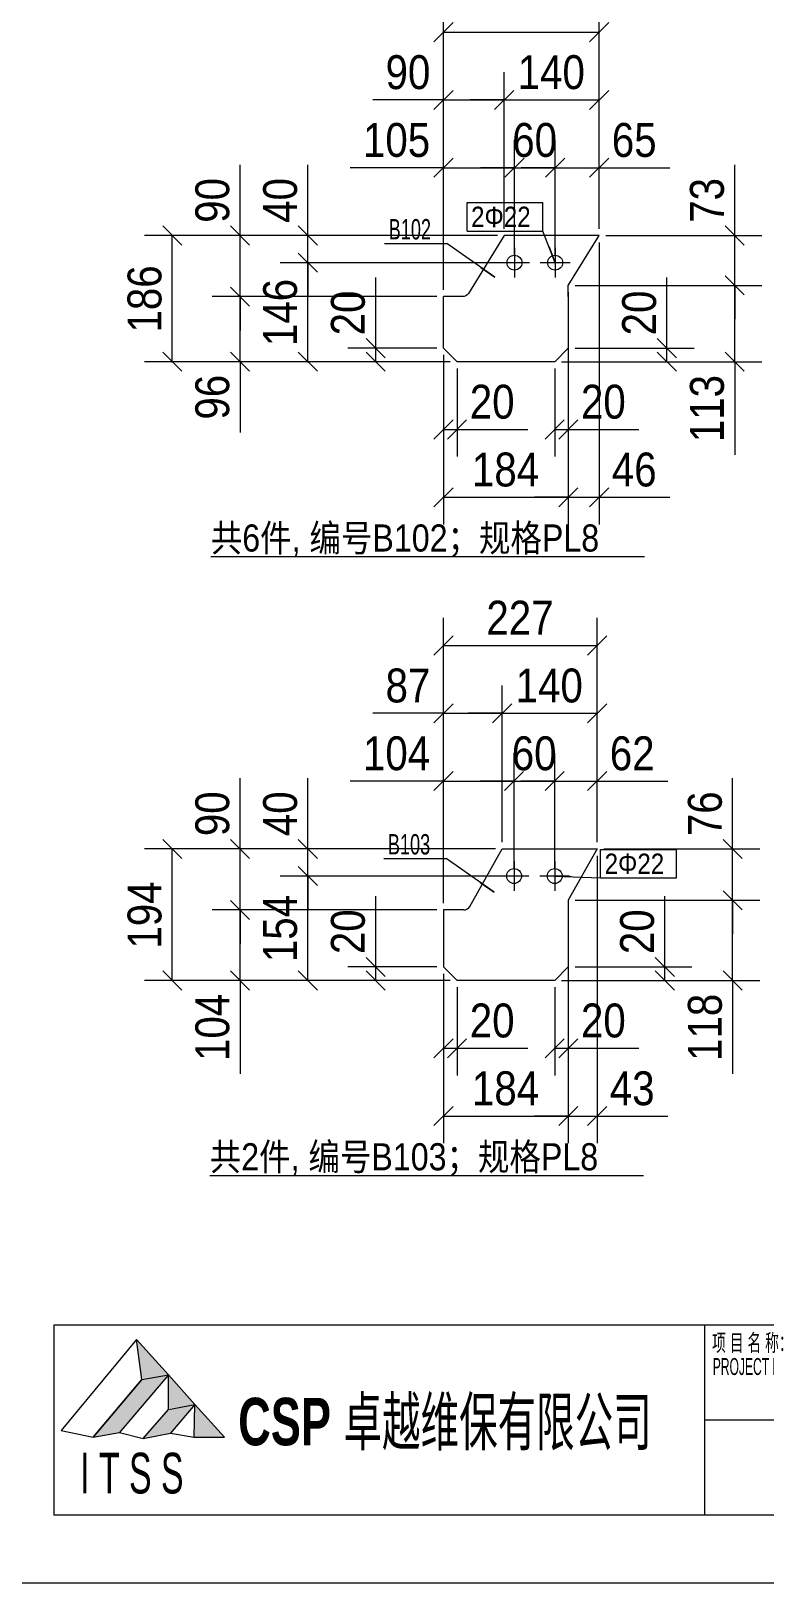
# Model space of a CAD drawing. Header units: inches. Extents: x 0 to 1938, y -2180 to 0.
# Drawn here: x 211.7 to 320, y -860 to -631.1 of the extents above; entities that cross this region are included whole.
import ezdxf

# ---------------------------------------------------------------- set-up
doc = ezdxf.new("R2010")
doc.units = ezdxf.units.IN
doc.header["$MEASUREMENT"] = 0
doc.linetypes.add('XKITLINE00', pattern=[0])
for name, color, linetype, lineweight in [('Bolt', 7, 'Continuous', 0), ('BoltMark', 3, 'Continuous', 0), ('DrawingSheet', 5, 'Continuous', 0), ('OtherObjectType', 1, 'Continuous', 0), ('Part', 2, 'Continuous', 0), ('PartMark', 3, 'Continuous', 0), ('Z-DIMENSIONS', 1, 'Continuous', 0)]:
    doc.layers.add(name, color=color, linetype=linetype, lineweight=lineweight)
doc.styles.add('Arial', font='arial.ttf')
doc.styles.add('Arial Black', font='ariblk.ttf')
doc.styles.add('Arial Black Bold', font='ARIAL.TTF')
doc.styles.add('Arial Narrow', font='ARIAL.TTF')
doc.styles.add('romsim', font='ARIAL.TTF')
doc.styles.add('宋体', font='ARIAL.TTF')

# ---------------------------------------------------------------- blocks, each defined once
blk = doc.blocks.new('*A209')
at = {"layer": 'Part', "color": 2, "linetype": 'XKITLINE00', "lineweight": 0}
for p, q in [((284.03, 203.7), (278.75, 195.17)), ((298.03, 203.7), (284.03, 203.7)), ((293.48, 196.35), (298.03, 203.7)), ((275.08, 187.1), (275.08, 194.7)), ((277.9, 194.7), (275.08, 194.7)), ((278.15, 194.73), (277.9, 194.7)), ((278.39, 194.83), (278.15, 194.73)), ((278.59, 194.98), (278.39, 194.83)), ((278.75, 195.17), (278.59, 194.98)), ((293.48, 194.7), (293.48, 196.35)), ((293.48, 194.7), (293.48, 187.1)), ((277.08, 185.1), (275.08, 187.1)), ((293.48, 187.1), (291.48, 185.1)), ((291.48, 185.1), (277.08, 185.1))]:
    blk.add_line(p, q, dxfattribs=at)
blk = doc.blocks.new('*A210')
at = {"layer": 'Bolt', "color": 2, "linetype": 'XKITLINE00', "lineweight": 0}
for p, q in [((285.55, 201.9), (285.55, 197.5)), ((291.55, 201.9), (291.55, 197.5)), ((287.75, 199.7), (283.35, 199.7)), ((293.75, 199.7), (289.35, 199.7))]:
    blk.add_line(p, q, dxfattribs=at)
for centre in [(285.55, 199.7), (291.55, 199.7)]:
    blk.add_circle(centre, 1.1, dxfattribs=at)
blk = doc.blocks.new('*A211')
at = {"layer": 'Part', "color": 2, "linetype": 'XKITLINE00', "lineweight": 0}
for p, q in [((278.96, 104.76), (283.73, 113.25)), ((283.73, 113.25), (297.73, 113.25)), ((297.73, 113.25), (293.48, 105.68)), ((293.48, 105.68), (293.48, 104.25)), ((278.09, 104.25), (275.08, 104.25)), ((275.08, 104.25), (275.08, 95.85)), ((278.09, 104.25), (278.35, 104.28)), ((278.35, 104.28), (278.6, 104.39)), ((278.6, 104.39), (278.81, 104.55)), ((278.81, 104.55), (278.96, 104.76)), ((293.48, 104.25), (293.48, 95.85)), ((275.08, 95.85), (277.08, 93.85)), ((291.48, 93.85), (277.08, 93.85)), ((293.48, 95.85), (291.48, 93.85))]:
    blk.add_line(p, q, dxfattribs=at)
blk = doc.blocks.new('*A212')
at = {"layer": 'Bolt', "color": 2, "linetype": 'XKITLINE00', "lineweight": 0}
for p, q in [((285.49, 111.45), (285.49, 107.05)), ((291.49, 111.45), (291.49, 107.05)), ((287.69, 109.25), (283.29, 109.25)), ((293.69, 109.25), (289.29, 109.25))]:
    blk.add_line(p, q, dxfattribs=at)
for centre in [(285.49, 109.25), (291.49, 109.25)]:
    blk.add_circle(centre, 1.1, dxfattribs=at)
blk = doc.blocks.new('*A237')
at = {"layer": 'DrawingSheet', "color": 5, "linetype": 'XKITLINE00', "lineweight": 0}
blk.add_line((5, 5), (635, 5), dxfattribs=at)
blk = doc.blocks.new('*A239')
at = {"layer": 'OtherObjectType'}
for color, points in [(3, [(229.8, 41), (234.5, 35.7), (230.6, 35.1)]), (2, [(227.3, 27.2), (223.4, 26.5), (230.6, 35), (234.5, 35.7)]), (3, [(234.5, 35.7), (238.4, 31.3), (234.5, 30.7)]), (2, [(234.8, 27.1), (230.8, 26.3), (234.5, 30.6), (238.4, 31.3)]), (3, [(238.4, 31.3), (242.8, 26.5), (238.3, 26.5)])]:
    blk.add_hatch(color=color, dxfattribs=at).paths.add_polyline_path(points, flags=17)
at = {"layer": 'OtherObjectType', "color": 3, "linetype": 'XKITLINE00', "lineweight": 0}
for p, q in [((625, 43), (217.6, 43)), ((217.6, 43), (217.6, 15)), ((313.6, 43), (313.6, 15)), ((500.8, 29), (313.7, 29)), ((625, 15), (217.6, 15))]:
    blk.add_line(p, q, dxfattribs=at)
at = {"layer": 'OtherObjectType', "color": 2, "linetype": 'XKITLINE00', "lineweight": 0}
for p, q in [((229.8, 40.9), (218.7, 27.5)), ((230.6, 35), (229.8, 40.9)), ((229.8, 40.9), (234.5, 35.7)), ((223.4, 26.5), (230.6, 35)), ((230.6, 35), (223.4, 26.5)), ((234.5, 35.7), (227.3, 27.2)), ((230.6, 35), (234.5, 35.7)), ((234.5, 30.6), (234.5, 35.7)), ((234.5, 35.7), (238.4, 31.3)), ((230.8, 26.3), (234.5, 30.6)), ((234.5, 30.6), (238.4, 31.3)), ((238.4, 31.3), (234.8, 27.1)), ((238.3, 26.5), (238.4, 31.3)), ((242.8, 26.5), (238.4, 31.3)), ((218.7, 27.5), (223.4, 26.5)), ((223.4, 26.5), (227.3, 27.2)), ((227.3, 27.2), (230.8, 26.3)), ((230.8, 26.3), (234.8, 27.1)), ((234.8, 27.1), (238.3, 26.5)), ((238.3, 26.5), (242.8, 26.5))]:
    blk.add_line(p, q, dxfattribs=at)
at = {"layer": 'OtherObjectType', "color": 7, "style": 'Arial'}
for s, width, p in [('项 目 名 称：', 0.595, (314.7, 39.18)), ('PROJECT NAME', 0.51, (314.8, 35.67))]:
    blk.add_text(s, height=2.5, dxfattribs=dict(at, width=width)).set_placement(p)
at = {"layer": 'OtherObjectType', "color": 3, "width": 0.595}
for s, height, style, p in [('CSP 卓越维保有限公司', 7, 'Arial Black', (244.8, 25.3)), ('I T S S', 6, 'Arial Black Bold', (221.5, 18.2))]:
    blk.add_text(s, height=height, dxfattribs=dict(at, style=style)).set_placement(p)
blk = doc.blocks.new('*A427')
at = {"layer": 'OtherObjectType', "color": 6, "linetype": 'XKITLINE00', "lineweight": 0}
blk.add_line((240.76, 156.35), (304.75, 156.35), dxfattribs=at)
at = {"layer": 'OtherObjectType', "color": 3, "style": '宋体', "width": 0.85}
blk.add_text('共6件, 编号B102；规格PL8', height=4, dxfattribs=at).set_placement((240.76, 157.1))
blk = doc.blocks.new('*A428')
at = {"layer": 'Z-DIMENSIONS', "color": 4, "linetype": 'XKITLINE00', "lineweight": 0}
for p, q in [((293.48, 186.1), (293.48, 171.1)), ((291.48, 184.1), (291.48, 171.1)), ((292.89, 176.51), (290.07, 173.69)), ((294.89, 176.51), (292.07, 173.69)), ((291.48, 175.1), (293.48, 175.1)), ((293.48, 175.1), (303.9, 175.1)), ((293.48, 175.1), (303.9, 175.1))]:
    blk.add_line(p, q, dxfattribs=at)
at = {"layer": 'Z-DIMENSIONS', "color": 7}
for p in [(291.48, 175.1), (293.48, 175.1)]:
    blk.add_point(p, dxfattribs=at)
at = {"layer": 'Z-DIMENSIONS', "color": 7, "style": 'Arial Narrow', "width": 0.85}
blk.add_text('20', height=5, dxfattribs=at).set_placement((295.36, 176.7))
blk = doc.blocks.new('*A429')
at = {"layer": 'Z-DIMENSIONS', "color": 4, "linetype": 'XKITLINE00', "lineweight": 0}
for p, q in [((275.08, 186.1), (275.08, 171.1)), ((277.08, 184.1), (277.08, 171.1)), ((276.49, 176.51), (273.67, 173.69)), ((278.49, 176.51), (275.67, 173.69)), ((275.08, 175.1), (277.08, 175.1)), ((277.08, 175.1), (287.5, 175.1)), ((277.08, 175.1), (287.5, 175.1))]:
    blk.add_line(p, q, dxfattribs=at)
at = {"layer": 'Z-DIMENSIONS', "color": 7}
for p in [(275.08, 175.1), (277.08, 175.1)]:
    blk.add_point(p, dxfattribs=at)
at = {"layer": 'Z-DIMENSIONS', "color": 7, "style": 'Arial Narrow', "width": 0.85}
blk.add_text('20', height=5, dxfattribs=at).set_placement((278.96, 176.7))
blk = doc.blocks.new('*A430')
at = {"layer": 'Z-DIMENSIONS', "color": 4, "linetype": 'XKITLINE00', "lineweight": 0}
for p, q in [((265.08, 187.1), (265.08, 197.52)), ((265.08, 187.1), (265.08, 197.52)), ((263.67, 188.51), (266.49, 185.69)), ((274.08, 187.1), (260.98, 187.1)), ((263.67, 186.51), (266.49, 183.69)), ((265.08, 185.1), (265.08, 187.1)), ((276.08, 185.1), (260.98, 185.1))]:
    blk.add_line(p, q, dxfattribs=at)
at = {"layer": 'Z-DIMENSIONS', "color": 7}
for p in [(265.08, 187.1), (265.08, 185.1)]:
    blk.add_point(p, dxfattribs=at)
at = {"layer": 'Z-DIMENSIONS', "color": 7, "style": 'Arial Narrow', "width": 0.85}
blk.add_text('20', height=5, rotation=90.0002, dxfattribs=at).set_placement((263.48, 188.98))
blk = doc.blocks.new('*A431')
at = {"layer": 'Z-DIMENSIONS', "color": 4, "linetype": 'XKITLINE00', "lineweight": 0}
for p, q in [((308.03, 187.1), (308.03, 197.52)), ((308.03, 187.1), (308.03, 197.52)), ((306.62, 188.51), (309.45, 185.69)), ((294.48, 187.1), (312.03, 187.1)), ((306.62, 186.51), (309.45, 183.69)), ((308.03, 185.1), (308.03, 187.1)), ((292.48, 185.1), (312.03, 185.1))]:
    blk.add_line(p, q, dxfattribs=at)
at = {"layer": 'Z-DIMENSIONS', "color": 7}
for p in [(308.03, 187.1), (308.03, 185.1)]:
    blk.add_point(p, dxfattribs=at)
at = {"layer": 'Z-DIMENSIONS', "color": 7, "style": 'Arial Narrow', "width": 0.85}
blk.add_text('20', height=5, rotation=90.0002, dxfattribs=at).set_placement((306.43, 188.98))
blk = doc.blocks.new('*A432')
at = {"layer": 'Z-DIMENSIONS', "color": 4, "linetype": 'XKITLINE00', "lineweight": 0}
for p, q in [((291.55, 200.7), (291.55, 217.8)), ((298.03, 204.7), (298.03, 217.8)), ((291.55, 213.7), (286.55, 213.7)), ((292.97, 215.11), (290.14, 212.29)), ((291.55, 213.7), (298.03, 213.7)), ((299.45, 215.11), (296.62, 212.29)), ((298.03, 213.7), (308.45, 213.7)), ((298.03, 213.7), (308.45, 213.7))]:
    blk.add_line(p, q, dxfattribs=at)
at = {"layer": 'Z-DIMENSIONS', "color": 7}
for p in [(291.55, 213.7), (298.03, 213.7)]:
    blk.add_point(p, dxfattribs=at)
at = {"layer": 'Z-DIMENSIONS', "color": 7, "style": 'Arial Narrow', "width": 0.85}
blk.add_text('65', height=5, dxfattribs=at).set_placement((299.91, 215.3))
blk = doc.blocks.new('*A433')
at = {"layer": 'Z-DIMENSIONS', "color": 4, "linetype": 'XKITLINE00', "lineweight": 0}
for p, q in [((285.55, 200.7), (285.55, 217.8)), ((291.55, 200.7), (291.55, 217.8)), ((285.55, 213.7), (280.55, 213.7)), ((286.97, 215.11), (284.14, 212.29)), ((285.55, 213.7), (291.55, 213.7)), ((292.97, 215.11), (290.14, 212.29)), ((291.55, 213.7), (296.55, 213.7))]:
    blk.add_line(p, q, dxfattribs=at)
at = {"layer": 'Z-DIMENSIONS', "color": 7}
for p in [(285.55, 213.7), (291.55, 213.7)]:
    blk.add_point(p, dxfattribs=at)
at = {"layer": 'Z-DIMENSIONS', "color": 7, "style": 'Arial Narrow', "width": 0.85}
blk.add_text('60', height=5, dxfattribs=at).set_placement((285.22, 215.3))
blk = doc.blocks.new('*A434')
at = {"layer": 'Z-DIMENSIONS', "color": 4, "linetype": 'XKITLINE00', "lineweight": 0}
for p, q in [((275.08, 195.7), (275.08, 217.8)), ((285.55, 200.7), (285.55, 217.8)), ((275.08, 213.7), (261.33, 213.7)), ((275.08, 213.7), (261.33, 213.7)), ((276.49, 215.11), (273.67, 212.29)), ((275.08, 213.7), (285.55, 213.7)), ((286.97, 215.11), (284.14, 212.29)), ((285.55, 213.7), (290.55, 213.7))]:
    blk.add_line(p, q, dxfattribs=at)
at = {"layer": 'Z-DIMENSIONS', "color": 7}
for p in [(275.08, 213.7), (285.55, 213.7)]:
    blk.add_point(p, dxfattribs=at)
at = {"layer": 'Z-DIMENSIONS', "color": 7, "style": 'Arial Narrow', "width": 0.85}
blk.add_text('105', height=5, dxfattribs=at).set_placement((263.21, 215.3))
blk = doc.blocks.new('*A435')
at = {"layer": 'Z-DIMENSIONS', "color": 4, "linetype": 'XKITLINE00', "lineweight": 0}
for p, q in [((255.08, 203.7), (255.08, 214.12)), ((255.08, 203.7), (255.08, 214.12)), ((283.03, 203.7), (250.98, 203.7)), ((253.67, 205.11), (256.49, 202.29)), ((255.08, 199.7), (255.08, 203.7)), ((284.55, 199.7), (250.98, 199.7)), ((253.67, 201.11), (256.49, 198.29)), ((255.08, 199.7), (255.08, 194.7))]:
    blk.add_line(p, q, dxfattribs=at)
at = {"layer": 'Z-DIMENSIONS', "color": 7}
for p in [(255.08, 203.7), (255.08, 199.7)]:
    blk.add_point(p, dxfattribs=at)
at = {"layer": 'Z-DIMENSIONS', "color": 7, "style": 'Arial Narrow', "width": 0.85}
blk.add_text('40', height=5, rotation=90.0002, dxfattribs=at).set_placement((253.48, 205.58))
blk = doc.blocks.new('*A436')
at = {"layer": 'Z-DIMENSIONS', "color": 4, "linetype": 'XKITLINE00', "lineweight": 0}
for p, q in [((255.08, 199.7), (255.08, 204.7)), ((284.55, 199.7), (250.98, 199.7)), ((253.67, 201.11), (256.49, 198.29)), ((255.08, 185.1), (255.08, 199.7)), ((253.67, 186.51), (256.49, 183.69)), ((276.08, 185.1), (250.98, 185.1))]:
    blk.add_line(p, q, dxfattribs=at)
at = {"layer": 'Z-DIMENSIONS', "color": 7}
for p in [(255.08, 199.7), (255.08, 185.1)]:
    blk.add_point(p, dxfattribs=at)
at = {"layer": 'Z-DIMENSIONS', "color": 7, "style": 'Arial Narrow', "width": 0.85}
blk.add_text('146', height=5, rotation=90.0002, dxfattribs=at).set_placement((253.48, 187.4))
blk = doc.blocks.new('*A437')
at = {"layer": 'Z-DIMENSIONS', "color": 4, "linetype": 'XKITLINE00', "lineweight": 0}
for p, q in [((284.03, 204.7), (284.03, 227.8)), ((298.03, 204.7), (298.03, 227.8)), ((285.45, 225.11), (282.62, 222.29)), ((299.45, 225.11), (296.62, 222.29)), ((284.03, 223.7), (279.03, 223.7)), ((284.03, 223.7), (298.03, 223.7))]:
    blk.add_line(p, q, dxfattribs=at)
at = {"layer": 'Z-DIMENSIONS', "color": 7}
for p in [(284.03, 223.7), (298.03, 223.7)]:
    blk.add_point(p, dxfattribs=at)
at = {"layer": 'Z-DIMENSIONS', "color": 7, "style": 'Arial Narrow', "width": 0.85}
blk.add_text('140', height=5, dxfattribs=at).set_placement((286.03, 225.3))
blk = doc.blocks.new('*A438')
at = {"layer": 'Z-DIMENSIONS', "color": 4, "linetype": 'XKITLINE00', "lineweight": 0}
for p, q in [((275.08, 195.7), (275.08, 227.8)), ((284.03, 204.7), (284.03, 227.8)), ((276.49, 225.11), (273.67, 222.29)), ((285.45, 225.11), (282.62, 222.29)), ((275.08, 223.7), (264.67, 223.7)), ((275.08, 223.7), (264.67, 223.7)), ((275.08, 223.7), (284.03, 223.7)), ((284.03, 223.7), (289.03, 223.7))]:
    blk.add_line(p, q, dxfattribs=at)
at = {"layer": 'Z-DIMENSIONS', "color": 7}
for p in [(275.08, 223.7), (284.03, 223.7)]:
    blk.add_point(p, dxfattribs=at)
at = {"layer": 'Z-DIMENSIONS', "color": 7, "style": 'Arial Narrow', "width": 0.85}
blk.add_text('90', height=5, dxfattribs=at).set_placement((266.54, 225.3))
blk = doc.blocks.new('*A439')
at = {"layer": 'Z-DIMENSIONS', "color": 4, "linetype": 'XKITLINE00', "lineweight": 0}
for p, q in [((298.03, 202.7), (298.03, 161.1)), ((293.48, 195.35), (293.48, 161.1)), ((293.48, 165.1), (288.48, 165.1)), ((294.89, 166.51), (292.07, 163.69)), ((293.48, 165.1), (298.03, 165.1)), ((299.45, 166.51), (296.62, 163.69)), ((298.03, 165.1), (308.45, 165.1)), ((298.03, 165.1), (308.45, 165.1))]:
    blk.add_line(p, q, dxfattribs=at)
at = {"layer": 'Z-DIMENSIONS', "color": 7}
for p in [(293.48, 165.1), (298.03, 165.1)]:
    blk.add_point(p, dxfattribs=at)
at = {"layer": 'Z-DIMENSIONS', "color": 7, "style": 'Arial Narrow', "width": 0.85}
blk.add_text('46', height=5, dxfattribs=at).set_placement((299.91, 166.7))
blk = doc.blocks.new('*A440')
at = {"layer": 'Z-DIMENSIONS', "color": 4, "linetype": 'XKITLINE00', "lineweight": 0}
for p, q in [((293.48, 195.35), (293.48, 161.1)), ((275.08, 186.1), (275.08, 161.1)), ((276.49, 166.51), (273.67, 163.69)), ((275.08, 165.1), (293.48, 165.1)), ((294.89, 166.51), (292.07, 163.69)), ((293.48, 165.1), (298.48, 165.1))]:
    blk.add_line(p, q, dxfattribs=at)
at = {"layer": 'Z-DIMENSIONS', "color": 7}
for p in [(275.08, 165.1), (293.48, 165.1)]:
    blk.add_point(p, dxfattribs=at)
at = {"layer": 'Z-DIMENSIONS', "color": 7, "style": 'Arial Narrow', "width": 0.85}
blk.add_text('184', height=5, dxfattribs=at).set_placement((279.28, 166.7))
blk = doc.blocks.new('*A441')
at = {"layer": 'Z-DIMENSIONS', "color": 4, "linetype": 'XKITLINE00', "lineweight": 0}
for p, q in [((245.08, 203.7), (245.08, 214.12)), ((245.08, 203.7), (245.08, 214.12)), ((283.03, 203.7), (240.98, 203.7)), ((243.67, 205.11), (246.49, 202.29)), ((245.08, 194.7), (245.08, 203.7)), ((274.08, 194.7), (240.98, 194.7)), ((243.67, 196.11), (246.49, 193.29)), ((245.08, 194.7), (245.08, 189.7))]:
    blk.add_line(p, q, dxfattribs=at)
at = {"layer": 'Z-DIMENSIONS', "color": 7}
for p in [(245.08, 203.7), (245.08, 194.7)]:
    blk.add_point(p, dxfattribs=at)
at = {"layer": 'Z-DIMENSIONS', "color": 7, "style": 'Arial Narrow', "width": 0.85}
blk.add_text('90', height=5, rotation=90.0002, dxfattribs=at).set_placement((243.48, 205.58))
blk = doc.blocks.new('*A442')
at = {"layer": 'Z-DIMENSIONS', "color": 4, "linetype": 'XKITLINE00', "lineweight": 0}
for p, q in [((245.08, 194.7), (245.08, 199.7)), ((274.08, 194.7), (240.98, 194.7)), ((243.67, 196.11), (246.49, 193.29)), ((245.08, 185.1), (245.08, 194.7)), ((243.67, 186.51), (246.49, 183.69)), ((276.08, 185.1), (240.98, 185.1)), ((245.08, 185.1), (245.08, 174.68)), ((245.08, 185.1), (245.08, 174.68))]:
    blk.add_line(p, q, dxfattribs=at)
at = {"layer": 'Z-DIMENSIONS', "color": 7}
for p in [(245.08, 194.7), (245.08, 185.1)]:
    blk.add_point(p, dxfattribs=at)
at = {"layer": 'Z-DIMENSIONS', "color": 7, "style": 'Arial Narrow', "width": 0.85}
blk.add_text('96', height=5, rotation=90.0002, dxfattribs=at).set_placement((243.48, 176.56))
blk = doc.blocks.new('*A443')
at = {"layer": 'Z-DIMENSIONS', "color": 4, "linetype": 'XKITLINE00', "lineweight": 0}
for p, q in [((318.03, 203.7), (318.03, 214.12)), ((318.03, 203.7), (318.03, 214.12)), ((299.03, 203.7), (322.03, 203.7)), ((316.62, 205.11), (319.45, 202.29)), ((318.03, 196.35), (318.03, 203.7)), ((316.62, 197.77), (319.45, 194.94)), ((294.48, 196.35), (322.03, 196.35)), ((318.03, 196.35), (318.03, 191.35))]:
    blk.add_line(p, q, dxfattribs=at)
at = {"layer": 'Z-DIMENSIONS', "color": 7}
for p in [(318.03, 203.7), (318.03, 196.35)]:
    blk.add_point(p, dxfattribs=at)
at = {"layer": 'Z-DIMENSIONS', "color": 7, "style": 'Arial Narrow', "width": 0.85}
blk.add_text('73', height=5, rotation=90.0002, dxfattribs=at).set_placement((316.43, 205.58))
blk = doc.blocks.new('*A444')
at = {"layer": 'Z-DIMENSIONS', "color": 4, "linetype": 'XKITLINE00', "lineweight": 0}
for p, q in [((318.03, 196.35), (318.03, 201.35)), ((316.62, 197.77), (319.45, 194.94)), ((294.48, 196.35), (322.03, 196.35)), ((318.03, 185.1), (318.03, 196.35)), ((316.62, 186.51), (319.45, 183.69)), ((292.48, 185.1), (322.03, 185.1)), ((318.03, 185.1), (318.03, 171.35)), ((318.03, 185.1), (318.03, 171.35))]:
    blk.add_line(p, q, dxfattribs=at)
at = {"layer": 'Z-DIMENSIONS', "color": 7}
for p in [(318.03, 196.35), (318.03, 185.1)]:
    blk.add_point(p, dxfattribs=at)
at = {"layer": 'Z-DIMENSIONS', "color": 7, "style": 'Arial Narrow', "width": 0.85}
blk.add_text('113', height=5, rotation=90.0002, dxfattribs=at).set_placement((316.43, 173.23))
blk = doc.blocks.new('*A445')
at = {"layer": 'Z-DIMENSIONS', "color": 4, "linetype": 'XKITLINE00', "lineweight": 0}
for p, q in [((275.08, 195.7), (275.08, 237.8)), ((298.03, 204.7), (298.03, 237.8)), ((276.49, 235.11), (273.67, 232.29)), ((275.08, 233.7), (298.03, 233.7)), ((299.45, 235.11), (296.62, 232.29))]:
    blk.add_line(p, q, dxfattribs=at)
at = {"layer": 'Z-DIMENSIONS', "color": 7}
for p in [(275.08, 233.7), (298.03, 233.7)]:
    blk.add_point(p, dxfattribs=at)
at = {"layer": 'Z-DIMENSIONS', "color": 7, "style": 'Arial Narrow', "width": 0.85}
blk.add_text('230', height=5, dxfattribs=at).set_placement((281.56, 235.3))
blk = doc.blocks.new('*A446')
at = {"layer": 'Z-DIMENSIONS', "color": 4, "linetype": 'XKITLINE00', "lineweight": 0}
for p, q in [((283.03, 203.7), (230.98, 203.7)), ((233.67, 205.11), (236.49, 202.29)), ((235.08, 185.1), (235.08, 203.7)), ((233.67, 186.51), (236.49, 183.69)), ((276.08, 185.1), (230.98, 185.1))]:
    blk.add_line(p, q, dxfattribs=at)
at = {"layer": 'Z-DIMENSIONS', "color": 7}
for p in [(235.08, 203.7), (235.08, 185.1)]:
    blk.add_point(p, dxfattribs=at)
at = {"layer": 'Z-DIMENSIONS', "color": 7, "style": 'Arial Narrow', "width": 0.85}
blk.add_text('186', height=5, rotation=90.0002, dxfattribs=at).set_placement((233.48, 189.4))
blk = doc.blocks.new('*A447')
at = {"layer": 'PartMark', "color": 4, "linetype": 'XKITLINE00', "lineweight": 0}
for p, q in [((266.4, 202.53), (275.58, 202.53)), ((282.65, 197.56), (275.58, 202.53)), ((280.61, 199), (282.65, 197.56))]:
    blk.add_line(p, q, dxfattribs=at)
at = {"layer": 'PartMark', "color": 1, "style": 'romsim', "width": 0.6375}
blk.add_text('B102', height=3, dxfattribs=at).set_placement((267, 203.13))
blk = doc.blocks.new('*A448')
at = {"layer": 'BoltMark', "color": 1, "linetype": 'XKITLINE00', "lineweight": 0}
for p, q in [((278.55, 208.56), (289.74, 208.56)), ((278.55, 204.36), (278.55, 208.56)), ((289.74, 204.36), (289.74, 208.56)), ((278.55, 204.36), (289.74, 204.36)), ((291.55, 199.7), (289.74, 204.36)), ((290.65, 202.03), (291.55, 199.7))]:
    blk.add_line(p, q, dxfattribs=at)
at = {"layer": 'BoltMark', "color": 4, "style": '宋体', "width": 0.85}
blk.add_text('2Φ22', height=3, dxfattribs=at).set_placement((279.15, 204.96))
blk = doc.blocks.new('*A449')
at = {"layer": 'OtherObjectType', "color": 6, "linetype": 'XKITLINE00', "lineweight": 0}
blk.add_line((240.61, 65.1), (304.6, 65.1), dxfattribs=at)
at = {"layer": 'OtherObjectType', "color": 3, "style": '宋体', "width": 0.85}
blk.add_text('共2件, 编号B103；规格PL8', height=4, dxfattribs=at).set_placement((240.61, 65.85))
blk = doc.blocks.new('*A450')
at = {"layer": 'Z-DIMENSIONS', "color": 4, "linetype": 'XKITLINE00', "lineweight": 0}
for p, q in [((293.48, 94.85), (293.48, 79.85)), ((291.48, 92.85), (291.48, 79.85)), ((292.89, 85.26), (290.07, 82.44)), ((294.89, 85.26), (292.07, 82.44)), ((291.48, 83.85), (293.48, 83.85)), ((293.48, 83.85), (303.9, 83.85)), ((293.48, 83.85), (303.9, 83.85))]:
    blk.add_line(p, q, dxfattribs=at)
at = {"layer": 'Z-DIMENSIONS', "color": 7}
for p in [(291.48, 83.85), (293.48, 83.85)]:
    blk.add_point(p, dxfattribs=at)
at = {"layer": 'Z-DIMENSIONS', "color": 7, "style": 'Arial Narrow', "width": 0.85}
blk.add_text('20', height=5, dxfattribs=at).set_placement((295.36, 85.45))
blk = doc.blocks.new('*A451')
at = {"layer": 'Z-DIMENSIONS', "color": 4, "linetype": 'XKITLINE00', "lineweight": 0}
for p, q in [((275.08, 94.85), (275.08, 79.85)), ((277.08, 92.85), (277.08, 79.85)), ((276.49, 85.26), (273.67, 82.44)), ((278.49, 85.26), (275.67, 82.44)), ((275.08, 83.85), (277.08, 83.85)), ((277.08, 83.85), (287.5, 83.85)), ((277.08, 83.85), (287.5, 83.85))]:
    blk.add_line(p, q, dxfattribs=at)
at = {"layer": 'Z-DIMENSIONS', "color": 7}
for p in [(275.08, 83.85), (277.08, 83.85)]:
    blk.add_point(p, dxfattribs=at)
at = {"layer": 'Z-DIMENSIONS', "color": 7, "style": 'Arial Narrow', "width": 0.85}
blk.add_text('20', height=5, dxfattribs=at).set_placement((278.96, 85.45))
blk = doc.blocks.new('*A452')
at = {"layer": 'Z-DIMENSIONS', "color": 4, "linetype": 'XKITLINE00', "lineweight": 0}
for p, q in [((265.08, 95.85), (265.08, 106.27)), ((265.08, 95.85), (265.08, 106.27)), ((263.67, 97.26), (266.49, 94.44)), ((274.08, 95.85), (260.98, 95.85)), ((276.08, 93.85), (260.98, 93.85)), ((263.67, 95.26), (266.49, 92.44)), ((265.08, 93.85), (265.08, 95.85))]:
    blk.add_line(p, q, dxfattribs=at)
at = {"layer": 'Z-DIMENSIONS', "color": 7}
for p in [(265.08, 95.85), (265.08, 93.85)]:
    blk.add_point(p, dxfattribs=at)
at = {"layer": 'Z-DIMENSIONS', "color": 7, "style": 'Arial Narrow', "width": 0.85}
blk.add_text('20', height=5, rotation=90.0002, dxfattribs=at).set_placement((263.48, 97.73))
blk = doc.blocks.new('*A453')
at = {"layer": 'Z-DIMENSIONS', "color": 4, "linetype": 'XKITLINE00', "lineweight": 0}
for p, q in [((307.73, 95.85), (307.73, 106.27)), ((307.73, 95.85), (307.73, 106.27)), ((306.32, 97.26), (309.15, 94.44)), ((292.48, 93.85), (311.73, 93.85)), ((294.48, 95.85), (311.73, 95.85)), ((306.32, 95.26), (309.15, 92.44)), ((307.73, 93.85), (307.73, 95.85))]:
    blk.add_line(p, q, dxfattribs=at)
at = {"layer": 'Z-DIMENSIONS', "color": 7}
for p in [(307.73, 95.85), (307.73, 93.85)]:
    blk.add_point(p, dxfattribs=at)
at = {"layer": 'Z-DIMENSIONS', "color": 7, "style": 'Arial Narrow', "width": 0.85}
blk.add_text('20', height=5, rotation=90.0002, dxfattribs=at).set_placement((306.13, 97.73))
blk = doc.blocks.new('*A454')
at = {"layer": 'Z-DIMENSIONS', "color": 4, "linetype": 'XKITLINE00', "lineweight": 0}
for p, q in [((291.49, 110.25), (291.49, 127.35)), ((297.73, 114.25), (297.73, 127.35)), ((292.9, 124.66), (290.07, 121.84)), ((299.15, 124.66), (296.32, 121.84)), ((291.49, 123.25), (286.49, 123.25)), ((291.49, 123.25), (297.73, 123.25)), ((297.73, 123.25), (308.15, 123.25)), ((297.73, 123.25), (308.15, 123.25))]:
    blk.add_line(p, q, dxfattribs=at)
at = {"layer": 'Z-DIMENSIONS', "color": 7}
for p in [(291.49, 123.25), (297.73, 123.25)]:
    blk.add_point(p, dxfattribs=at)
at = {"layer": 'Z-DIMENSIONS', "color": 7, "style": 'Arial Narrow', "width": 0.85}
blk.add_text('62', height=5, dxfattribs=at).set_placement((299.61, 124.85))
blk = doc.blocks.new('*A455')
at = {"layer": 'Z-DIMENSIONS', "color": 4, "linetype": 'XKITLINE00', "lineweight": 0}
for p, q in [((285.49, 110.25), (285.49, 127.35)), ((291.49, 110.25), (291.49, 127.35)), ((286.9, 124.66), (284.07, 121.84)), ((292.9, 124.66), (290.07, 121.84)), ((285.49, 123.25), (280.49, 123.25)), ((285.49, 123.25), (291.49, 123.25)), ((291.49, 123.25), (296.49, 123.25))]:
    blk.add_line(p, q, dxfattribs=at)
at = {"layer": 'Z-DIMENSIONS', "color": 7}
for p in [(285.49, 123.25), (291.49, 123.25)]:
    blk.add_point(p, dxfattribs=at)
at = {"layer": 'Z-DIMENSIONS', "color": 7, "style": 'Arial Narrow', "width": 0.85}
blk.add_text('60', height=5, dxfattribs=at).set_placement((285.15, 124.85))
blk = doc.blocks.new('*A456')
at = {"layer": 'Z-DIMENSIONS', "color": 4, "linetype": 'XKITLINE00', "lineweight": 0}
for p, q in [((275.08, 105.25), (275.08, 127.35)), ((285.49, 110.25), (285.49, 127.35)), ((276.49, 124.66), (273.67, 121.84)), ((286.9, 124.66), (284.07, 121.84)), ((275.08, 123.25), (261.33, 123.25)), ((275.08, 123.25), (261.33, 123.25)), ((275.08, 123.25), (285.49, 123.25)), ((285.49, 123.25), (290.49, 123.25))]:
    blk.add_line(p, q, dxfattribs=at)
at = {"layer": 'Z-DIMENSIONS', "color": 7}
for p in [(275.08, 123.25), (285.49, 123.25)]:
    blk.add_point(p, dxfattribs=at)
at = {"layer": 'Z-DIMENSIONS', "color": 7, "style": 'Arial Narrow', "width": 0.85}
blk.add_text('104', height=5, dxfattribs=at).set_placement((263.21, 124.85))
blk = doc.blocks.new('*A457')
at = {"layer": 'Z-DIMENSIONS', "color": 4, "linetype": 'XKITLINE00', "lineweight": 0}
for p, q in [((255.08, 113.25), (255.08, 123.67)), ((255.08, 113.25), (255.08, 123.67)), ((253.67, 114.66), (256.49, 111.84)), ((282.73, 113.25), (250.98, 113.25)), ((255.08, 109.25), (255.08, 113.25)), ((253.67, 110.66), (256.49, 107.84)), ((284.49, 109.25), (250.98, 109.25)), ((255.08, 109.25), (255.08, 104.25))]:
    blk.add_line(p, q, dxfattribs=at)
at = {"layer": 'Z-DIMENSIONS', "color": 7}
for p in [(255.08, 113.25), (255.08, 109.25)]:
    blk.add_point(p, dxfattribs=at)
at = {"layer": 'Z-DIMENSIONS', "color": 7, "style": 'Arial Narrow', "width": 0.85}
blk.add_text('40', height=5, rotation=90.0002, dxfattribs=at).set_placement((253.48, 115.13))
blk = doc.blocks.new('*A458')
at = {"layer": 'Z-DIMENSIONS', "color": 4, "linetype": 'XKITLINE00', "lineweight": 0}
for p, q in [((255.08, 109.25), (255.08, 114.25)), ((253.67, 110.66), (256.49, 107.84)), ((284.49, 109.25), (250.98, 109.25)), ((255.08, 93.85), (255.08, 109.25)), ((276.08, 93.85), (250.98, 93.85)), ((253.67, 95.26), (256.49, 92.44))]:
    blk.add_line(p, q, dxfattribs=at)
at = {"layer": 'Z-DIMENSIONS', "color": 7}
for p in [(255.08, 109.25), (255.08, 93.85)]:
    blk.add_point(p, dxfattribs=at)
at = {"layer": 'Z-DIMENSIONS', "color": 7, "style": 'Arial Narrow', "width": 0.85}
blk.add_text('154', height=5, rotation=90.0002, dxfattribs=at).set_placement((253.48, 96.55))
blk = doc.blocks.new('*A459')
at = {"layer": 'Z-DIMENSIONS', "color": 4, "linetype": 'XKITLINE00', "lineweight": 0}
for p, q in [((283.73, 114.25), (283.73, 137.35)), ((297.73, 114.25), (297.73, 137.35)), ((283.73, 133.25), (278.73, 133.25)), ((285.15, 134.66), (282.32, 131.84)), ((283.73, 133.25), (297.73, 133.25)), ((299.15, 134.66), (296.32, 131.84))]:
    blk.add_line(p, q, dxfattribs=at)
at = {"layer": 'Z-DIMENSIONS', "color": 7}
for p in [(283.73, 133.25), (297.73, 133.25)]:
    blk.add_point(p, dxfattribs=at)
at = {"layer": 'Z-DIMENSIONS', "color": 7, "style": 'Arial Narrow', "width": 0.85}
blk.add_text('140', height=5, dxfattribs=at).set_placement((285.73, 134.85))
blk = doc.blocks.new('*A460')
at = {"layer": 'Z-DIMENSIONS', "color": 4, "linetype": 'XKITLINE00', "lineweight": 0}
for p, q in [((275.08, 105.25), (275.08, 137.35)), ((283.73, 114.25), (283.73, 137.35)), ((275.08, 133.25), (264.67, 133.25)), ((275.08, 133.25), (264.67, 133.25)), ((276.49, 134.66), (273.67, 131.84)), ((275.08, 133.25), (283.73, 133.25)), ((285.15, 134.66), (282.32, 131.84)), ((283.73, 133.25), (288.73, 133.25))]:
    blk.add_line(p, q, dxfattribs=at)
at = {"layer": 'Z-DIMENSIONS', "color": 7}
for p in [(275.08, 133.25), (283.73, 133.25)]:
    blk.add_point(p, dxfattribs=at)
at = {"layer": 'Z-DIMENSIONS', "color": 7, "style": 'Arial Narrow', "width": 0.85}
blk.add_text('87', height=5, dxfattribs=at).set_placement((266.54, 134.85))
blk = doc.blocks.new('*A461')
at = {"layer": 'Z-DIMENSIONS', "color": 4, "linetype": 'XKITLINE00', "lineweight": 0}
for p, q in [((297.73, 112.25), (297.73, 69.85)), ((293.48, 104.68), (293.48, 69.85)), ((293.48, 73.85), (288.48, 73.85)), ((294.89, 75.26), (292.07, 72.44)), ((293.48, 73.85), (297.73, 73.85)), ((299.15, 75.26), (296.32, 72.44)), ((297.73, 73.85), (308.15, 73.85)), ((297.73, 73.85), (308.15, 73.85))]:
    blk.add_line(p, q, dxfattribs=at)
at = {"layer": 'Z-DIMENSIONS', "color": 7}
for p in [(293.48, 73.85), (297.73, 73.85)]:
    blk.add_point(p, dxfattribs=at)
at = {"layer": 'Z-DIMENSIONS', "color": 7, "style": 'Arial Narrow', "width": 0.85}
blk.add_text('43', height=5, dxfattribs=at).set_placement((299.61, 75.45))
blk = doc.blocks.new('*A462')
at = {"layer": 'Z-DIMENSIONS', "color": 4, "linetype": 'XKITLINE00', "lineweight": 0}
for p, q in [((293.48, 104.68), (293.48, 69.85)), ((275.08, 94.85), (275.08, 69.85)), ((276.49, 75.26), (273.67, 72.44)), ((275.08, 73.85), (293.48, 73.85)), ((294.89, 75.26), (292.07, 72.44)), ((293.48, 73.85), (298.48, 73.85))]:
    blk.add_line(p, q, dxfattribs=at)
at = {"layer": 'Z-DIMENSIONS', "color": 7}
for p in [(275.08, 73.85), (293.48, 73.85)]:
    blk.add_point(p, dxfattribs=at)
at = {"layer": 'Z-DIMENSIONS', "color": 7, "style": 'Arial Narrow', "width": 0.85}
blk.add_text('184', height=5, dxfattribs=at).set_placement((279.28, 75.45))
blk = doc.blocks.new('*A463')
at = {"layer": 'Z-DIMENSIONS', "color": 4, "linetype": 'XKITLINE00', "lineweight": 0}
for p, q in [((245.08, 113.25), (245.08, 123.67)), ((245.08, 113.25), (245.08, 123.67)), ((243.67, 114.66), (246.49, 111.84)), ((282.73, 113.25), (240.98, 113.25)), ((245.08, 104.25), (245.08, 113.25)), ((243.67, 105.66), (246.49, 102.84)), ((274.08, 104.25), (240.98, 104.25)), ((245.08, 104.25), (245.08, 99.25))]:
    blk.add_line(p, q, dxfattribs=at)
at = {"layer": 'Z-DIMENSIONS', "color": 7}
for p in [(245.08, 113.25), (245.08, 104.25)]:
    blk.add_point(p, dxfattribs=at)
at = {"layer": 'Z-DIMENSIONS', "color": 7, "style": 'Arial Narrow', "width": 0.85}
blk.add_text('90', height=5, rotation=90.0002, dxfattribs=at).set_placement((243.48, 115.13))
blk = doc.blocks.new('*A464')
at = {"layer": 'Z-DIMENSIONS', "color": 4, "linetype": 'XKITLINE00', "lineweight": 0}
for p, q in [((245.08, 104.25), (245.08, 109.25)), ((243.67, 105.66), (246.49, 102.84)), ((274.08, 104.25), (240.98, 104.25)), ((245.08, 93.85), (245.08, 104.25)), ((276.08, 93.85), (240.98, 93.85)), ((243.67, 95.26), (246.49, 92.44)), ((245.08, 93.85), (245.08, 80.1)), ((245.08, 93.85), (245.08, 80.1))]:
    blk.add_line(p, q, dxfattribs=at)
at = {"layer": 'Z-DIMENSIONS', "color": 7}
for p in [(245.08, 104.25), (245.08, 93.85)]:
    blk.add_point(p, dxfattribs=at)
at = {"layer": 'Z-DIMENSIONS', "color": 7, "style": 'Arial Narrow', "width": 0.85}
blk.add_text('104', height=5, rotation=90.0002, dxfattribs=at).set_placement((243.48, 81.98))
blk = doc.blocks.new('*A465')
at = {"layer": 'Z-DIMENSIONS', "color": 4, "linetype": 'XKITLINE00', "lineweight": 0}
for p, q in [((317.73, 113.25), (317.73, 123.67)), ((317.73, 113.25), (317.73, 123.67)), ((316.32, 114.66), (319.15, 111.84)), ((298.73, 113.25), (321.73, 113.25)), ((317.73, 105.68), (317.73, 113.25)), ((294.48, 105.68), (321.73, 105.68)), ((316.32, 107.09), (319.15, 104.26)), ((317.73, 105.68), (317.73, 100.68))]:
    blk.add_line(p, q, dxfattribs=at)
at = {"layer": 'Z-DIMENSIONS', "color": 7}
for p in [(317.73, 113.25), (317.73, 105.68)]:
    blk.add_point(p, dxfattribs=at)
at = {"layer": 'Z-DIMENSIONS', "color": 7, "style": 'Arial Narrow', "width": 0.85}
blk.add_text('76', height=5, rotation=90.0002, dxfattribs=at).set_placement((316.13, 115.13))
blk = doc.blocks.new('*A466')
at = {"layer": 'Z-DIMENSIONS', "color": 4, "linetype": 'XKITLINE00', "lineweight": 0}
for p, q in [((317.73, 105.68), (317.73, 110.68)), ((294.48, 105.68), (321.73, 105.68)), ((316.32, 107.09), (319.15, 104.26)), ((317.73, 93.85), (317.73, 105.68)), ((292.48, 93.85), (321.73, 93.85)), ((316.32, 95.26), (319.15, 92.44)), ((317.73, 93.85), (317.73, 80.1)), ((317.73, 93.85), (317.73, 80.1))]:
    blk.add_line(p, q, dxfattribs=at)
at = {"layer": 'Z-DIMENSIONS', "color": 7}
for p in [(317.73, 105.68), (317.73, 93.85)]:
    blk.add_point(p, dxfattribs=at)
at = {"layer": 'Z-DIMENSIONS', "color": 7, "style": 'Arial Narrow', "width": 0.85}
blk.add_text('118', height=5, rotation=90.0002, dxfattribs=at).set_placement((316.13, 81.98))
blk = doc.blocks.new('*A467')
at = {"layer": 'Z-DIMENSIONS', "color": 4, "linetype": 'XKITLINE00', "lineweight": 0}
for p, q in [((275.08, 105.25), (275.08, 147.35)), ((297.73, 114.25), (297.73, 147.35)), ((276.49, 144.66), (273.67, 141.84)), ((299.15, 144.66), (296.32, 141.84)), ((275.08, 143.25), (297.73, 143.25))]:
    blk.add_line(p, q, dxfattribs=at)
at = {"layer": 'Z-DIMENSIONS', "color": 7}
for p in [(275.08, 143.25), (297.73, 143.25)]:
    blk.add_point(p, dxfattribs=at)
at = {"layer": 'Z-DIMENSIONS', "color": 7, "style": 'Arial Narrow', "width": 0.85}
blk.add_text('227', height=5, dxfattribs=at).set_placement((281.41, 144.85))
blk = doc.blocks.new('*A468')
at = {"layer": 'Z-DIMENSIONS', "color": 4, "linetype": 'XKITLINE00', "lineweight": 0}
for p, q in [((233.67, 114.66), (236.49, 111.84)), ((282.73, 113.25), (230.98, 113.25)), ((235.08, 93.85), (235.08, 113.25)), ((276.08, 93.85), (230.98, 93.85)), ((233.67, 95.26), (236.49, 92.44))]:
    blk.add_line(p, q, dxfattribs=at)
at = {"layer": 'Z-DIMENSIONS', "color": 7}
for p in [(235.08, 113.25), (235.08, 93.85)]:
    blk.add_point(p, dxfattribs=at)
at = {"layer": 'Z-DIMENSIONS', "color": 7, "style": 'Arial Narrow', "width": 0.85}
blk.add_text('194', height=5, rotation=90.0002, dxfattribs=at).set_placement((233.48, 98.55))
blk = doc.blocks.new('*A469')
at = {"layer": 'PartMark', "color": 4, "linetype": 'XKITLINE00', "lineweight": 0}
for p, q in [((266.28, 111.83), (275.47, 111.83)), ((282.54, 106.86), (275.47, 111.83)), ((280.49, 108.3), (282.54, 106.86))]:
    blk.add_line(p, q, dxfattribs=at)
at = {"layer": 'PartMark', "color": 1, "style": 'romsim', "width": 0.6375}
blk.add_text('B103', height=3, dxfattribs=at).set_placement((266.88, 112.43))
blk = doc.blocks.new('*A470')
at = {"layer": 'BoltMark', "color": 1, "linetype": 'XKITLINE00', "lineweight": 0}
for p, q in [((298.25, 113.16), (309.45, 113.16)), ((298.25, 108.96), (298.25, 113.16)), ((309.45, 108.96), (309.45, 113.16)), ((291.49, 109.25), (298.25, 108.96)), ((293.98, 109.14), (291.49, 109.25)), ((298.25, 108.96), (309.45, 108.96))]:
    blk.add_line(p, q, dxfattribs=at)
at = {"layer": 'BoltMark', "color": 4, "style": '宋体', "width": 0.85}
blk.add_text('2Φ22', height=3, dxfattribs=at).set_placement((298.85, 109.56))
blk = doc.blocks.new('P详图~002 (PLPL8mm零件图)')
at = {"lineweight": 0}
for name in ['*A237', '*A445', '*A438', '*A437', '*A434', '*A433', '*A432', '*A441', '*A435', '*A443', '*A446', '*A436', '*A209', '*A210', '*A439', '*A442', '*A444', '*A430', '*A431', '*A440', '*A429', '*A428', '*A427', '*A467', '*A460', '*A459', '*A456', '*A455', '*A454', '*A463', '*A457', '*A465', '*A468', '*A458', '*A211', '*A461', '*A212', '*A466', '*A464', '*A452', '*A453', '*A462', '*A451', '*A450', '*A449', '*A239']:
    blk.add_blockref(name, (0, 0), dxfattribs=at)
at = {"layer": 'BoltMark', "lineweight": 0}
for name in ['*A448', '*A470']:
    blk.add_blockref(name, (0, 0), dxfattribs=at)
at = {"layer": 'PartMark', "lineweight": 0}
for name in ['*A447', '*A469']:
    blk.add_blockref(name, (0, 0), dxfattribs=at)

msp = doc.modelspace()

# ---------------------------------------------------------------- block references
msp.add_blockref('P详图~002 (PLPL8mm零件图)', (-2.5, -865))

doc.saveas('drawing.dxf')
